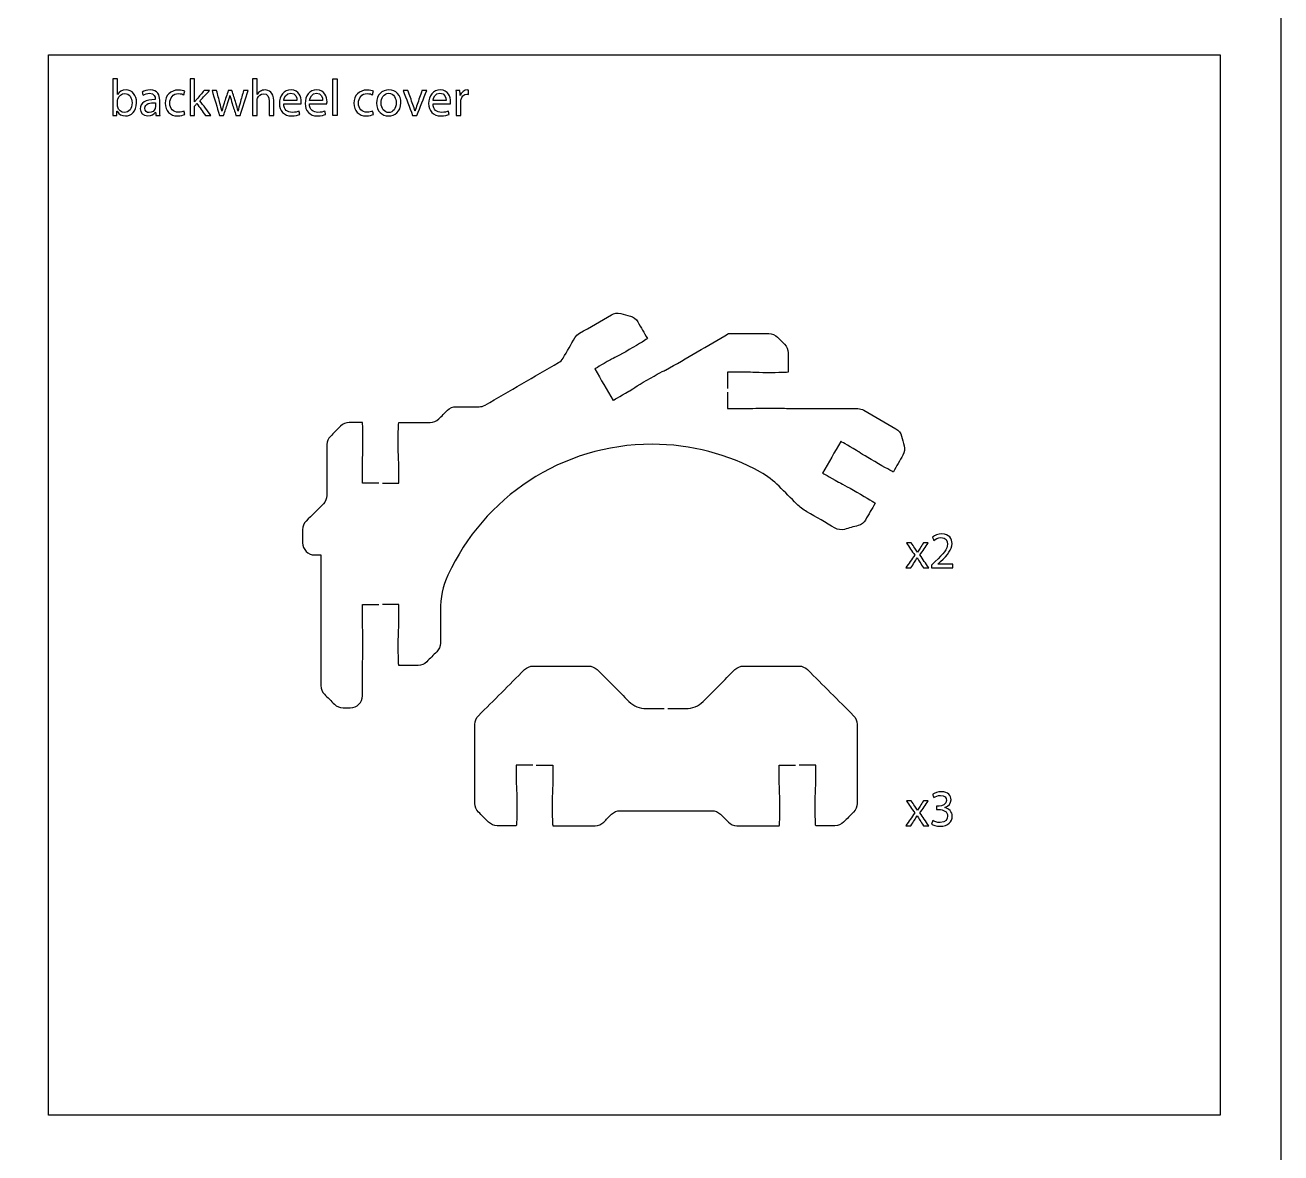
# Model space of a CAD drawing. Extents: x 0 to 375, y 150 to 450.
# Drawn here: x 266.6 to 370, y 245.5 to 338.4 of the extents above; entities that cross this region are included whole.
import ezdxf

# ---------------------------------------------------------------- set-up
doc = ezdxf.new("R2010")
doc.units = 0
doc.header["$MEASUREMENT"] = 0
doc.layers.add('DEFAULT', color=18, linetype='CONTINUOUS')

msp = doc.modelspace()

# ---------------------------------------------------------------- linework, layer by layer
at = {"layer": 'DEFAULT', "color": 116}
for points in [[(370, 150), (0, 150), (0, 450), (370, 450)], [(365, 248.59), (268.49, 248.59), (268.49, 335.92), (365, 335.92)]]:
    msp.add_lwpolyline(points, close=True, dxfattribs=at)
at = {"layer": 'DEFAULT', "color": 18}
msp.add_lwpolyline([(291.9, 333.93), (292.27, 333.93), (292.27, 330.92), (291.9, 330.92)], close=True, dxfattribs=at)
for points, knots in [([(273.78, 330.92), (273.79, 331.06), (273.8, 331.27), (273.8, 331.45), (273.8, 332.28), (273.8, 333.1), (273.8, 333.93), (273.92, 333.93), (274.05, 333.93), (274.17, 333.93), (274.17, 333.5), (274.17, 333.07), (274.18, 332.64), (274.31, 332.87), (274.55, 333.02), (274.88, 333.02), (275.38, 333.02), (275.74, 332.59), (275.74, 331.97), (275.74, 331.24), (275.28, 330.88), (274.82, 330.88), (274.53, 330.88), (274.29, 330.99), (274.14, 331.26), (274.13, 331.26), (274.13, 331.26), (274.12, 331.26), (274.12, 331.15), (274.11, 331.04), (274.11, 330.92), (274, 330.92), (273.89, 330.92), (273.78, 330.92)], [0.912, 0.912, 0.912, 0.912, 1.912, 1.912, 1.912, 8.929, 8.929, 8.929, 9.972, 9.972, 9.972, 13.643, 13.643, 13.643, 14.643, 14.643, 14.643, 15.643, 15.643, 15.643, 16.643, 16.643, 16.643, 17.643, 17.643, 17.643, 17.679, 17.679, 17.679, 18.640199, 18.640199, 18.640199, 19.552199, 19.552199, 19.552199, 19.552199]), ([(280.52, 332.03), (280.57, 332.1), (280.65, 332.19), (280.71, 332.26), (280.91, 332.5), (281.11, 332.74), (281.31, 332.97), (281.46, 332.97), (281.61, 332.97), (281.76, 332.97), (281.49, 332.69), (281.23, 332.41), (280.96, 332.13), (281.26, 331.73), (281.56, 331.33), (281.87, 330.92), (281.71, 330.92), (281.56, 330.92), (281.41, 330.92), (281.18, 331.25), (280.94, 331.58), (280.71, 331.91), (280.64, 331.83), (280.58, 331.76), (280.52, 331.69), (280.52, 331.44), (280.52, 331.18), (280.52, 330.92), (280.39, 330.92), (280.27, 330.92), (280.15, 330.92), (280.15, 331.92), (280.15, 332.93), (280.15, 333.93), (280.27, 333.93), (280.39, 333.93), (280.52, 333.93), (280.52, 333.3), (280.52, 332.66), (280.52, 332.03)], [5.373, 5.373, 5.373, 5.373, 6.373664, 6.373664, 6.373664, 9.004521, 9.004521, 9.004521, 10.276366, 10.276366, 10.276366, 13.554029, 13.554029, 13.554029, 17.82427, 17.82427, 17.82427, 19.108123, 19.108123, 19.108123, 22.539264, 22.539264, 22.539264, 23.347017, 23.347017, 23.347017, 25.531468, 25.531468, 25.531468, 26.575161, 26.575161, 26.575161, 35.096819, 35.096819, 35.096819, 36.140512, 36.140512, 36.140512, 41.517083, 41.517083, 41.517083, 41.517083]), ([(285.3, 333.93), (285.43, 333.93), (285.55, 333.93), (285.68, 333.93), (285.68, 333.5), (285.68, 333.08), (285.68, 332.65), (285.74, 332.76), (285.84, 332.85), (285.95, 332.91), (286.06, 332.98), (286.19, 333.02), (286.33, 333.02), (286.61, 333.02), (287.05, 332.85), (287.05, 332.14), (287.05, 331.74), (287.05, 331.33), (287.05, 330.92), (286.92, 330.92), (286.8, 330.92), (286.67, 330.92), (286.67, 331.32), (286.67, 331.71), (286.67, 332.1), (286.67, 332.43), (286.55, 332.71), (286.2, 332.71), (285.96, 332.71), (285.77, 332.54), (285.7, 332.34), (285.68, 332.29), (285.68, 332.23), (285.68, 332.16), (285.68, 331.75), (285.68, 331.34), (285.68, 330.92), (285.55, 330.92), (285.43, 330.92), (285.3, 330.92), (285.3, 331.92), (285.3, 332.93), (285.3, 333.93)], [8.516, 8.516, 8.516, 8.516, 9.571, 9.571, 9.571, 13.217, 13.217, 13.217, 14.217, 14.217, 14.217, 15.217, 15.217, 15.217, 16.217, 16.217, 16.217, 19.671, 19.671, 19.671, 20.725, 20.725, 20.725, 24.059, 24.059, 24.059, 25.059, 25.059, 25.059, 26.059, 26.059, 26.059, 27.059, 27.059, 27.059, 30.561, 30.561, 30.561, 31.616, 31.616, 31.616, 40.132, 40.132, 40.132, 40.132]), ([(274.17, 331.74), (274.17, 331.7), (274.18, 331.65), (274.19, 331.61), (274.26, 331.35), (274.47, 331.17), (274.75, 331.17), (275.13, 331.17), (275.37, 331.49), (275.37, 331.96), (275.37, 332.37), (275.16, 332.72), (274.76, 332.72), (274.5, 332.72), (274.27, 332.55), (274.19, 332.26), (274.18, 332.22), (274.17, 332.17), (274.17, 332.11), (274.17, 331.99), (274.17, 331.87), (274.17, 331.74)], [1.043, 1.043, 1.043, 1.043, 2.043, 2.043, 2.043, 3.043, 3.043, 3.043, 4.043, 4.043, 4.043, 5.043, 5.043, 5.043, 6.043, 6.043, 6.043, 7.043, 7.043, 7.043, 8.086, 8.086, 8.086, 8.086]), ([(277.34, 330.92), (277.33, 331.01), (277.32, 331.1), (277.31, 331.18), (277.31, 331.18), (277.31, 331.18), (277.3, 331.18), (277.19, 331.02), (276.97, 330.88), (276.68, 330.88), (276.26, 330.88), (276.05, 331.17), (276.05, 331.46), (276.05, 331.96), (276.49, 332.23), (277.28, 332.23), (277.28, 332.24), (277.28, 332.25), (277.28, 332.27), (277.28, 332.44), (277.23, 332.74), (276.82, 332.74), (276.63, 332.74), (276.43, 332.68), (276.28, 332.59), (276.25, 332.67), (276.23, 332.75), (276.2, 332.84), (276.37, 332.95), (276.61, 333.02), (276.87, 333.02), (277.5, 333.02), (277.65, 332.59), (277.65, 332.18), (277.65, 331.93), (277.65, 331.67), (277.65, 331.41), (277.65, 331.24), (277.66, 331.06), (277.68, 330.92), (277.57, 330.92), (277.46, 330.92), (277.34, 330.92)], [0, 0, 0, 0, 0.73581, 0.73581, 0.73581, 0.77181, 0.77181, 0.77181, 1.77181, 1.77181, 1.77181, 2.77181, 2.77181, 2.77181, 3.77181, 3.77181, 3.77181, 3.89181, 3.89181, 3.89181, 4.89181, 4.89181, 4.89181, 5.89181, 5.89181, 5.89181, 6.627082, 6.627082, 6.627082, 7.627082, 7.627082, 7.627082, 8.627082, 8.627082, 8.627082, 10.798082, 10.798082, 10.798082, 11.798082, 11.798082, 11.798082, 12.757082, 12.757082, 12.757082, 12.757082]), ([(279.71, 331), (279.61, 330.95), (279.4, 330.88), (279.12, 330.88), (278.5, 330.88), (278.1, 331.3), (278.1, 331.93), (278.1, 332.56), (278.53, 333.01), (279.2, 333.01), (279.42, 333.01), (279.62, 332.96), (279.72, 332.91), (279.69, 332.81), (279.66, 332.72), (279.63, 332.62), (279.55, 332.67), (279.41, 332.72), (279.2, 332.72), (278.73, 332.72), (278.48, 332.37), (278.48, 331.94), (278.48, 331.47), (278.78, 331.18), (279.19, 331.18), (279.4, 331.18), (279.54, 331.23), (279.65, 331.28), (279.67, 331.19), (279.69, 331.09), (279.71, 331)], [0.812419, 0.812419, 0.812419, 0.812419, 1.812419, 1.812419, 1.812419, 2.812419, 2.812419, 2.812419, 3.812419, 3.812419, 3.812419, 4.812419, 4.812419, 4.812419, 5.662022, 5.662022, 5.662022, 6.662022, 6.662022, 6.662022, 7.662022, 7.662022, 7.662022, 8.662022, 8.662022, 8.662022, 9.662022, 9.662022, 9.662022, 10.474441, 10.474441, 10.474441, 10.474441]), ([(282.34, 332.97), (282.43, 332.62), (282.52, 332.28), (282.61, 331.93), (282.67, 331.7), (282.72, 331.49), (282.76, 331.28), (282.76, 331.28), (282.77, 331.28), (282.77, 331.28), (282.82, 331.49), (282.89, 331.71), (282.95, 331.93), (283.07, 332.27), (283.18, 332.62), (283.29, 332.97), (283.39, 332.97), (283.5, 332.97), (283.6, 332.97), (283.71, 332.63), (283.81, 332.29), (283.92, 331.95), (283.99, 331.7), (284.05, 331.49), (284.1, 331.28), (284.1, 331.28), (284.11, 331.28), (284.11, 331.28), (284.15, 331.49), (284.2, 331.7), (284.27, 331.94), (284.37, 332.29), (284.46, 332.63), (284.56, 332.97), (284.68, 332.97), (284.81, 332.97), (284.93, 332.97), (284.71, 332.29), (284.49, 331.61), (284.27, 330.92), (284.16, 330.92), (284.04, 330.92), (283.93, 330.92), (283.83, 331.25), (283.72, 331.57), (283.62, 331.9), (283.55, 332.13), (283.49, 332.33), (283.43, 332.57), (283.38, 332.33), (283.31, 332.12), (283.24, 331.9), (283.13, 331.57), (283.02, 331.25), (282.91, 330.92), (282.8, 330.92), (282.69, 330.92), (282.57, 330.92), (282.37, 331.61), (282.16, 332.29), (281.96, 332.97), (282.08, 332.97), (282.21, 332.97), (282.34, 332.97)], [0, 0, 0, 0, 3.048331, 3.048331, 3.048331, 4.048331, 4.048331, 4.048331, 4.084331, 4.084331, 4.084331, 5.084331, 5.084331, 5.084331, 8.194339, 8.194339, 8.194339, 9.081339, 9.081339, 9.081339, 12.119695, 12.119695, 12.119695, 13.119695, 13.119695, 13.119695, 13.154695, 13.154695, 13.154695, 14.154695, 14.154695, 14.154695, 17.184048, 17.184048, 17.184048, 18.228048, 18.228048, 18.228048, 24.327425, 24.327425, 24.327425, 25.287425, 25.287425, 25.287425, 28.196624, 28.196624, 28.196624, 29.220624, 29.220624, 29.220624, 30.220624, 30.220624, 30.220624, 33.133751, 33.133751, 33.133751, 34.093751, 34.093751, 34.093751, 40.157085, 40.157085, 40.157085, 41.236085, 41.236085, 41.236085, 41.236085]), ([(287.86, 331.88), (287.87, 331.38), (288.19, 331.17), (288.56, 331.17), (288.83, 331.17), (288.99, 331.22), (289.13, 331.27), (289.15, 331.19), (289.17, 331.1), (289.19, 331.01), (289.06, 330.95), (288.84, 330.88), (288.51, 330.88), (287.88, 330.88), (287.51, 331.3), (287.51, 331.91), (287.51, 332.53), (287.87, 333.02), (288.47, 333.02), (289.13, 333.02), (289.31, 332.43), (289.31, 332.05), (289.31, 331.98), (289.3, 331.92), (289.3, 331.88), (288.82, 331.88), (288.34, 331.88), (287.86, 331.88)], [4.078, 4.078, 4.078, 4.078, 5.078, 5.078, 5.078, 6.078, 6.078, 6.078, 6.85416, 6.85416, 6.85416, 7.85416, 7.85416, 7.85416, 8.85416, 8.85416, 8.85416, 9.85416, 9.85416, 9.85416, 10.85416, 10.85416, 10.85416, 11.85416, 11.85416, 11.85416, 15.93216, 15.93216, 15.93216, 15.93216]), ([(288.95, 332.15), (288.96, 332.38), (288.85, 332.75), (288.44, 332.75), (288.06, 332.75), (287.89, 332.4), (287.86, 332.15), (288.23, 332.15), (288.59, 332.15), (288.95, 332.15)], [3.082, 3.082, 3.082, 3.082, 4.082, 4.082, 4.082, 5.082, 5.082, 5.082, 8.164, 8.164, 8.164, 8.164]), ([(289.98, 331.88), (289.99, 331.38), (290.31, 331.17), (290.68, 331.17), (290.95, 331.17), (291.11, 331.22), (291.25, 331.27), (291.27, 331.19), (291.29, 331.1), (291.31, 331.01), (291.18, 330.95), (290.96, 330.88), (290.63, 330.88), (290, 330.88), (289.63, 331.3), (289.63, 331.91), (289.63, 332.53), (289.99, 333.02), (290.59, 333.02), (291.26, 333.02), (291.43, 332.43), (291.43, 332.05), (291.43, 331.98), (291.42, 331.92), (291.42, 331.88), (290.94, 331.88), (290.46, 331.88), (289.98, 331.88)], [4.078, 4.078, 4.078, 4.078, 5.078, 5.078, 5.078, 6.078, 6.078, 6.078, 6.85416, 6.85416, 6.85416, 7.85416, 7.85416, 7.85416, 8.85416, 8.85416, 8.85416, 9.85416, 9.85416, 9.85416, 10.85416, 10.85416, 10.85416, 11.85416, 11.85416, 11.85416, 15.93216, 15.93216, 15.93216, 15.93216]), ([(291.07, 332.15), (291.08, 332.38), (290.98, 332.75), (290.56, 332.75), (290.18, 332.75), (290.02, 332.4), (289.99, 332.15), (290.35, 332.15), (290.71, 332.15), (291.07, 332.15)], [3.082, 3.082, 3.082, 3.082, 4.082, 4.082, 4.082, 5.082, 5.082, 5.082, 8.164, 8.164, 8.164, 8.164]), ([(295.25, 331), (295.15, 330.95), (294.94, 330.88), (294.66, 330.88), (294.05, 330.88), (293.64, 331.3), (293.64, 331.93), (293.64, 332.56), (294.07, 333.01), (294.74, 333.01), (294.96, 333.01), (295.16, 332.96), (295.26, 332.91), (295.23, 332.81), (295.2, 332.72), (295.18, 332.62), (295.09, 332.67), (294.95, 332.72), (294.74, 332.72), (294.27, 332.72), (294.02, 332.37), (294.02, 331.94), (294.02, 331.47), (294.32, 331.18), (294.73, 331.18), (294.94, 331.18), (295.08, 331.23), (295.19, 331.28), (295.21, 331.19), (295.23, 331.09), (295.25, 331)], [0.812419, 0.812419, 0.812419, 0.812419, 1.812419, 1.812419, 1.812419, 2.812419, 2.812419, 2.812419, 3.812419, 3.812419, 3.812419, 4.812419, 4.812419, 4.812419, 5.66174, 5.66174, 5.66174, 6.66174, 6.66174, 6.66174, 7.66174, 7.66174, 7.66174, 8.66174, 8.66174, 8.66174, 9.66174, 9.66174, 9.66174, 10.474159, 10.474159, 10.474159, 10.474159]), ([(297.52, 331.96), (297.52, 331.21), (296.99, 330.88), (296.5, 330.88), (295.94, 330.88), (295.51, 331.28), (295.51, 331.93), (295.51, 332.62), (295.96, 333.02), (296.53, 333.02), (297.12, 333.02), (297.52, 332.59), (297.52, 331.96)], [1, 1, 1, 1, 2, 2, 2, 3, 3, 3, 4, 4, 4, 5, 5, 5, 5]), ([(295.89, 331.94), (295.89, 331.49), (296.15, 331.16), (296.51, 331.16), (296.87, 331.16), (297.13, 331.49), (297.13, 331.95), (297.13, 332.3), (296.96, 332.74), (296.52, 332.74), (296.08, 332.74), (295.89, 332.33), (295.89, 331.94)], [0, 0, 0, 0, 1, 1, 1, 2, 2, 2, 3, 3, 3, 4, 4, 4, 4]), ([(298.1, 332.97), (298.23, 332.59), (298.37, 332.2), (298.5, 331.82), (298.57, 331.63), (298.63, 331.46), (298.67, 331.3), (298.67, 331.3), (298.68, 331.3), (298.68, 331.3), (298.73, 331.46), (298.79, 331.63), (298.85, 331.82), (298.99, 332.2), (299.12, 332.59), (299.25, 332.97), (299.38, 332.97), (299.51, 332.97), (299.64, 332.97), (299.37, 332.29), (299.1, 331.61), (298.84, 330.92), (298.72, 330.92), (298.6, 330.92), (298.48, 330.92), (298.22, 331.61), (297.96, 332.29), (297.7, 332.97), (297.84, 332.97), (297.97, 332.97), (298.1, 332.97)], [0, 0, 0, 0, 3.455466, 3.455466, 3.455466, 4.455466, 4.455466, 4.455466, 4.491466, 4.491466, 4.491466, 5.491466, 5.491466, 5.491466, 8.942991, 8.942991, 8.942991, 10.044991, 10.044991, 10.044991, 16.28096, 16.28096, 16.28096, 17.28896, 17.28896, 17.28896, 23.498989, 23.498989, 23.498989, 24.625989, 24.625989, 24.625989, 24.625989]), ([(300.16, 331.88), (300.17, 331.38), (300.49, 331.17), (300.86, 331.17), (301.13, 331.17), (301.29, 331.22), (301.43, 331.27), (301.45, 331.19), (301.47, 331.1), (301.49, 331.01), (301.36, 330.95), (301.14, 330.88), (300.81, 330.88), (300.18, 330.88), (299.8, 331.3), (299.8, 331.91), (299.8, 332.53), (300.17, 333.02), (300.76, 333.02), (301.43, 333.02), (301.61, 332.43), (301.61, 332.05), (301.61, 331.98), (301.6, 331.92), (301.6, 331.88), (301.12, 331.88), (300.64, 331.88), (300.16, 331.88)], [4.078, 4.078, 4.078, 4.078, 5.078, 5.078, 5.078, 6.078, 6.078, 6.078, 6.85416, 6.85416, 6.85416, 7.85416, 7.85416, 7.85416, 8.85416, 8.85416, 8.85416, 9.85416, 9.85416, 9.85416, 10.85416, 10.85416, 10.85416, 11.85416, 11.85416, 11.85416, 15.93216, 15.93216, 15.93216, 15.93216]), ([(301.25, 332.15), (301.25, 332.38), (301.15, 332.75), (300.73, 332.75), (300.36, 332.75), (300.19, 332.4), (300.16, 332.15), (300.52, 332.15), (300.89, 332.15), (301.25, 332.15)], [3.082, 3.082, 3.082, 3.082, 4.082, 4.082, 4.082, 5.082, 5.082, 5.082, 8.164, 8.164, 8.164, 8.164]), ([(302.07, 332.33), (302.07, 332.57), (302.07, 332.78), (302.05, 332.97), (302.16, 332.97), (302.27, 332.97), (302.38, 332.97), (302.38, 332.84), (302.39, 332.7), (302.39, 332.57), (302.4, 332.57), (302.4, 332.57), (302.41, 332.57), (302.5, 332.84), (302.73, 333.02), (302.98, 333.02), (303.02, 333.02), (303.05, 333.01), (303.08, 333), (303.08, 332.89), (303.08, 332.77), (303.08, 332.65), (303.04, 332.66), (303.01, 332.67), (302.96, 332.67), (302.69, 332.67), (302.51, 332.47), (302.46, 332.19), (302.45, 332.14), (302.44, 332.08), (302.44, 332.02), (302.44, 331.65), (302.44, 331.29), (302.44, 330.92), (302.32, 330.92), (302.19, 330.92), (302.07, 330.92), (302.07, 331.39), (302.07, 331.86), (302.07, 332.33)], [3.994, 3.994, 3.994, 3.994, 4.994, 4.994, 4.994, 5.918, 5.918, 5.918, 7.058568, 7.058568, 7.058568, 7.106568, 7.106568, 7.106568, 8.106568, 8.106568, 8.106568, 9.106568, 9.106568, 9.106568, 10.101568, 10.101568, 10.101568, 11.101568, 11.101568, 11.101568, 12.101568, 12.101568, 12.101568, 13.101568, 13.101568, 13.101568, 16.196568, 16.196568, 16.196568, 17.239568, 17.239568, 17.239568, 21.233568, 21.233568, 21.233568, 21.233568]), ([(277.29, 331.97), (276.88, 331.98), (276.42, 331.9), (276.42, 331.51), (276.42, 331.27), (276.58, 331.15), (276.77, 331.15), (277.04, 331.15), (277.21, 331.32), (277.27, 331.49), (277.28, 331.53), (277.29, 331.57), (277.29, 331.61), (277.29, 331.73), (277.29, 331.85), (277.29, 331.97)], [1.007, 1.007, 1.007, 1.007, 2.007, 2.007, 2.007, 3.007, 3.007, 3.007, 4.007, 4.007, 4.007, 5.007, 5.007, 5.007, 6.014, 6.014, 6.014, 6.014]), ([(341.23, 293.66), (341.23, 293.74), (341.23, 293.82), (341.23, 293.89), (341.33, 293.99), (341.42, 294.08), (341.52, 294.18), (342.22, 294.84), (342.54, 295.2), (342.54, 295.61), (342.54, 295.89), (342.41, 296.15), (342, 296.15), (341.75, 296.15), (341.54, 296.02), (341.41, 295.92), (341.37, 296.01), (341.34, 296.09), (341.3, 296.18), (341.49, 296.34), (341.76, 296.46), (342.07, 296.46), (342.67, 296.46), (342.92, 296.05), (342.92, 295.66), (342.92, 295.15), (342.55, 294.74), (341.97, 294.18), (341.9, 294.12), (341.82, 294.05), (341.75, 293.97), (342.16, 293.97), (342.57, 293.97), (342.98, 293.97), (342.98, 293.87), (342.98, 293.77), (342.98, 293.66), (342.4, 293.66), (341.81, 293.66), (341.23, 293.66)], [4.977, 4.977, 4.977, 4.977, 5.624, 5.624, 5.624, 6.777406, 6.777406, 6.777406, 7.777406, 7.777406, 7.777406, 8.777406, 8.777406, 8.777406, 9.777406, 9.777406, 9.777406, 10.592847, 10.592847, 10.592847, 11.592847, 11.592847, 11.592847, 12.592847, 12.592847, 12.592847, 13.592847, 13.592847, 13.592847, 14.466054, 14.466054, 14.466054, 17.968054, 17.968054, 17.968054, 18.843054, 18.843054, 18.843054, 23.820054, 23.820054, 23.820054, 23.820054]), ([(339.56, 295.71), (339.66, 295.56), (339.75, 295.42), (339.85, 295.27), (339.93, 295.16), (339.99, 295.05), (340.06, 294.94), (340.06, 294.94), (340.07, 294.94), (340.07, 294.94), (340.14, 295.06), (340.21, 295.17), (340.28, 295.28), (340.37, 295.42), (340.47, 295.57), (340.56, 295.71), (340.7, 295.71), (340.83, 295.71), (340.96, 295.71), (340.73, 295.38), (340.5, 295.05), (340.27, 294.72), (340.51, 294.37), (340.75, 294.02), (340.99, 293.66), (340.85, 293.66), (340.7, 293.66), (340.56, 293.66), (340.46, 293.82), (340.36, 293.97), (340.26, 294.12), (340.18, 294.24), (340.11, 294.36), (340.03, 294.48), (339.97, 294.36), (339.89, 294.25), (339.82, 294.12), (339.72, 293.97), (339.62, 293.82), (339.52, 293.66), (339.39, 293.66), (339.25, 293.66), (339.11, 293.66), (339.35, 294.01), (339.6, 294.36), (339.84, 294.71), (339.61, 295.04), (339.38, 295.38), (339.15, 295.71), (339.28, 295.71), (339.42, 295.71), (339.56, 295.71)], [1.175, 1.175, 1.175, 1.175, 2.671308, 2.671308, 2.671308, 3.671308, 3.671308, 3.671308, 3.707308, 3.707308, 3.707308, 4.707308, 4.707308, 4.707308, 6.187538, 6.187538, 6.187538, 7.325538, 7.325538, 7.325538, 10.75863, 10.75863, 10.75863, 14.385133, 14.385133, 14.385133, 15.584133, 15.584133, 15.584133, 17.14431, 17.14431, 17.14431, 18.16731, 18.16731, 18.16731, 19.16731, 19.16731, 19.16731, 20.719886, 20.719886, 20.719886, 21.884886, 21.884886, 21.884886, 25.495906, 25.495906, 25.495906, 28.952212, 28.952212, 28.952212, 30.127212, 30.127212, 30.127212, 30.127212]), ([(341.32, 272.85), (341.42, 272.78), (341.67, 272.68), (341.93, 272.68), (342.4, 272.68), (342.55, 272.98), (342.55, 273.21), (342.54, 273.6), (342.2, 273.76), (341.84, 273.76), (341.77, 273.76), (341.7, 273.76), (341.63, 273.76), (341.63, 273.85), (341.63, 273.95), (341.63, 274.04), (341.7, 274.04), (341.77, 274.04), (341.84, 274.04), (342.11, 274.04), (342.45, 274.18), (342.45, 274.5), (342.45, 274.72), (342.31, 274.92), (341.97, 274.92), (341.75, 274.92), (341.54, 274.82), (341.42, 274.74), (341.39, 274.83), (341.35, 274.92), (341.32, 275.01), (341.47, 275.11), (341.74, 275.22), (342.04, 275.22), (342.58, 275.22), (342.83, 274.9), (342.83, 274.56), (342.83, 274.28), (342.66, 274.04), (342.32, 273.91), (342.66, 273.84), (342.93, 273.59), (342.93, 273.2), (342.93, 272.76), (342.59, 272.38), (341.93, 272.38), (341.62, 272.38), (341.35, 272.47), (341.22, 272.56), (341.25, 272.66), (341.28, 272.75), (341.32, 272.85)], [0.864389, 0.864389, 0.864389, 0.864389, 1.864389, 1.864389, 1.864389, 2.864389, 2.864389, 2.864389, 3.864389, 3.864389, 3.864389, 4.452389, 4.452389, 4.452389, 5.243389, 5.243389, 5.243389, 5.831389, 5.831389, 5.831389, 6.831389, 6.831389, 6.831389, 7.831389, 7.831389, 7.831389, 8.831389, 8.831389, 8.831389, 9.64714, 9.64714, 9.64714, 10.64714, 10.64714, 10.64714, 11.64714, 11.64714, 11.64714, 12.67114, 12.67114, 12.67114, 13.67114, 13.67114, 13.67114, 14.67114, 14.67114, 14.67114, 15.67114, 15.67114, 15.67114, 16.535529, 16.535529, 16.535529, 16.535529]), ([(339.56, 274.47), (339.66, 274.32), (339.75, 274.18), (339.85, 274.03), (339.93, 273.92), (339.99, 273.81), (340.06, 273.7), (340.06, 273.7), (340.07, 273.7), (340.07, 273.7), (340.14, 273.82), (340.21, 273.93), (340.28, 274.04), (340.37, 274.18), (340.47, 274.33), (340.56, 274.47), (340.7, 274.47), (340.83, 274.47), (340.96, 274.47), (340.73, 274.14), (340.5, 273.81), (340.27, 273.48), (340.51, 273.13), (340.75, 272.78), (340.99, 272.42), (340.85, 272.42), (340.7, 272.42), (340.56, 272.42), (340.46, 272.58), (340.36, 272.73), (340.26, 272.88), (340.18, 273), (340.11, 273.12), (340.03, 273.24), (339.97, 273.12), (339.89, 273.01), (339.82, 272.88), (339.72, 272.73), (339.62, 272.58), (339.52, 272.42), (339.39, 272.42), (339.25, 272.42), (339.11, 272.42), (339.35, 272.77), (339.6, 273.12), (339.84, 273.47), (339.61, 273.8), (339.38, 274.14), (339.15, 274.47), (339.28, 274.47), (339.42, 274.47), (339.56, 274.47)], [1.175, 1.175, 1.175, 1.175, 2.671308, 2.671308, 2.671308, 3.671308, 3.671308, 3.671308, 3.707308, 3.707308, 3.707308, 4.707308, 4.707308, 4.707308, 6.187538, 6.187538, 6.187538, 7.325538, 7.325538, 7.325538, 10.75863, 10.75863, 10.75863, 14.385133, 14.385133, 14.385133, 15.584133, 15.584133, 15.584133, 17.145148, 17.145148, 17.145148, 18.168148, 18.168148, 18.168148, 19.168148, 19.168148, 19.168148, 20.721566, 20.721566, 20.721566, 21.886566, 21.886566, 21.886566, 25.497586, 25.497586, 25.497586, 28.953892, 28.953892, 28.953892, 30.128892, 30.128892, 30.128892, 30.128892])]:
    msp.add_open_spline(points, degree=3, knots=knots, dxfattribs=at)
at = {"layer": 'DEFAULT', "color": 1}
for points, knots in [([(295.99, 300.63), (296.44, 300.63), (296.89, 300.63), (297.34, 300.63), (297.34, 301.13), (297.34, 301.63), (297.34, 302.13), (297.34, 302.34), (297.29, 302.91), (297.29, 303.88), (297.29, 304.84), (297.32, 305.63), (297.34, 305.63), (298.21, 305.63), (299.07, 305.63), (299.93, 305.63), (300.2, 305.63), (300.45, 305.74), (300.64, 305.92), (300.88, 306.16), (301.11, 306.4), (301.35, 306.64), (301.54, 306.82), (301.8, 306.93), (302.06, 306.93), (302.69, 306.93), (303.32, 306.93), (303.95, 306.93), (304.12, 306.93), (304.3, 306.97), (304.45, 307.06), (306.47, 308.23), (308.49, 309.4), (310.51, 310.56), (310.66, 310.65), (310.79, 310.78), (310.88, 310.93), (311.2, 311.49), (311.53, 312.05), (311.85, 312.61), (311.94, 312.76), (312.07, 312.89), (312.22, 312.98), (313.1, 313.48), (313.98, 313.99), (314.86, 314.5), (315.09, 314.63), (315.36, 314.67), (315.62, 314.6), (315.88, 314.53), (316.15, 314.46), (316.42, 314.39), (316.68, 314.32), (316.89, 314.15), (317.03, 313.92), (317.29, 313.46), (317.55, 313.01), (317.82, 312.55), (317.82, 312.52), (317.16, 312.11), (316.33, 311.63), (315.49, 311.15), (314.97, 310.9), (314.79, 310.8), (314.03, 310.36), (313.49, 310.05), (313.49, 310.05), (313.99, 309.18), (314.49, 308.31), (314.99, 307.45), (314.99, 307.45), (315.53, 307.76), (316.29, 308.2), (316.47, 308.3), (316.94, 308.63), (317.78, 309.12), (318.61, 309.6), (319.3, 309.97), (319.32, 309.94), (321.05, 310.94), (322.78, 311.94), (324.51, 312.95), (325.62, 312.95), (326.73, 312.95), (327.83, 312.95), (328.1, 312.95), (328.35, 312.84), (328.54, 312.66), (328.73, 312.46), (328.93, 312.27), (329.12, 312.07), (329.31, 311.88), (329.41, 311.63), (329.41, 311.36), (329.41, 310.83), (329.41, 310.3), (329.41, 309.78), (329.41, 309.75), (328.64, 309.73), (327.66, 309.73), (326.7, 309.73), (326.13, 309.78), (325.92, 309.78), (325.42, 309.78), (324.92, 309.78), (324.42, 309.78), (324.42, 309.33), (324.42, 308.87), (324.42, 308.42)], [0, 0, 0, 0, 3.83, 3.83, 3.83, 8.08, 8.08, 8.08, 9.08, 9.08, 9.08, 10.08, 10.08, 10.08, 17.42, 17.42, 17.42, 18.42, 18.42, 18.42, 21.269649, 21.269649, 21.269649, 22.269649, 22.269649, 22.269649, 27.629649, 27.629649, 27.629649, 28.629649, 28.629649, 28.629649, 48.476626, 48.476626, 48.476626, 49.476626, 49.476626, 49.476626, 54.992585, 54.992585, 54.992585, 55.992585, 55.992585, 55.992585, 64.644117, 64.644117, 64.644117, 65.644117, 65.644117, 65.644117, 67.994648, 67.994648, 67.994648, 68.994648, 68.994648, 68.994648, 73.48349, 73.48349, 73.48349, 74.48349, 74.48349, 74.48349, 75.48349, 75.48349, 75.48349, 76.48349, 76.48349, 76.48349, 84.991098, 84.991098, 84.991098, 85.991098, 85.991098, 85.991098, 86.991098, 86.991098, 86.991098, 87.991098, 87.991098, 87.991098, 105.017653, 105.017653, 105.017653, 114.417653, 114.417653, 114.417653, 115.417653, 115.417653, 115.417653, 117.758187, 117.758187, 117.758187, 118.758187, 118.758187, 118.758187, 123.258187, 123.258187, 123.258187, 124.258187, 124.258187, 124.258187, 125.258187, 125.258187, 125.258187, 129.508187, 129.508187, 129.508187, 133.338187, 133.338187, 133.338187, 133.338187]), ([(324.42, 308.12), (324.42, 307.67), (324.42, 307.22), (324.42, 306.77), (324.92, 306.77), (325.42, 306.77), (325.92, 306.77), (326.13, 306.77), (326.7, 306.82), (327.66, 306.82), (328.64, 306.82), (329.41, 306.8), (329.41, 306.77), (331.33, 306.77), (333.24, 306.77), (335.15, 306.77), (335.32, 306.77), (335.5, 306.72), (335.65, 306.64), (336.53, 306.13), (337.41, 305.62), (338.29, 305.12), (338.52, 304.98), (338.69, 304.77), (338.76, 304.51), (338.83, 304.25), (338.9, 303.98), (338.97, 303.71), (339.04, 303.45), (339, 303.18), (338.87, 302.95), (338.61, 302.49), (338.34, 302.03), (338.08, 301.57), (338.06, 301.55), (337.37, 301.93), (336.54, 302.41), (335.7, 302.89), (335.23, 303.22), (335.04, 303.32), (334.29, 303.76), (333.75, 304.07), (333.75, 304.07), (333.25, 303.2), (332.75, 302.34), (332.25, 301.47), (332.25, 301.47), (332.79, 301.16), (333.55, 300.73), (333.73, 300.62), (334.25, 300.38), (335.08, 299.89), (335.92, 299.41), (336.58, 299.01), (336.58, 298.98), (336.31, 298.52), (336.05, 298.06), (335.78, 297.6), (335.65, 297.38), (335.43, 297.21), (335.18, 297.14), (334.8, 297.04), (334.42, 296.93), (334.05, 296.83), (333.79, 296.76), (333.51, 296.8), (333.28, 296.93), (332.51, 297.38), (331.73, 297.83), (330.96, 298.28), (330.65, 298.45), (330.37, 298.67), (330.13, 298.91), (329.64, 299.4), (329.15, 299.89), (328.66, 300.38), (328.21, 300.83), (327.7, 301.23), (327.13, 301.54), (324.48, 303.01), (321.43, 303.84), (318.2, 303.84), (310.74, 303.84), (304.31, 299.43), (301.39, 293.06), (300.97, 292.16), (300.77, 291.17), (300.77, 290.17), (300.77, 289.27), (300.77, 288.36), (300.77, 287.46), (300.77, 287.19), (300.66, 286.94), (300.47, 286.75), (300.19, 286.47), (299.91, 286.2), (299.64, 285.92), (299.45, 285.73), (299.2, 285.63), (298.93, 285.63), (298.41, 285.63), (297.88, 285.63), (297.35, 285.63), (297.32, 285.63), (297.3, 286.41), (297.3, 287.38), (297.3, 288.34), (297.35, 288.92), (297.35, 289.13), (297.35, 289.63), (297.35, 290.13), (297.35, 290.63), (296.9, 290.63), (296.45, 290.63), (296, 290.63)], [0, 0, 0, 0, 3.84, 3.84, 3.84, 8.09, 8.09, 8.09, 9.09, 9.09, 9.09, 10.09, 10.09, 10.09, 26.35, 26.35, 26.35, 27.35, 27.35, 27.35, 35.986556, 35.986556, 35.986556, 36.986556, 36.986556, 36.986556, 39.337088, 39.337088, 39.337088, 40.337088, 40.337088, 40.337088, 44.844593, 44.844593, 44.844593, 45.844593, 45.844593, 45.844593, 46.844593, 46.844593, 46.844593, 47.844593, 47.844593, 47.844593, 56.352201, 56.352201, 56.352201, 57.352201, 57.352201, 57.352201, 58.352201, 58.352201, 58.352201, 59.352201, 59.352201, 59.352201, 63.8547, 63.8547, 63.8547, 64.8547, 64.8547, 64.8547, 68.180509, 68.180509, 68.180509, 69.180509, 69.180509, 69.180509, 76.801276, 76.801276, 76.801276, 77.801276, 77.801276, 77.801276, 83.670263, 83.670263, 83.670263, 84.670263, 84.670263, 84.670263, 85.670263, 85.670263, 85.670263, 86.670263, 86.670263, 86.670263, 87.670263, 87.670263, 87.670263, 95.350263, 95.350263, 95.350263, 96.350263, 96.350263, 96.350263, 99.680743, 99.680743, 99.680743, 100.680743, 100.680743, 100.680743, 105.180743, 105.180743, 105.180743, 106.180743, 106.180743, 106.180743, 107.180743, 107.180743, 107.180743, 111.430743, 111.430743, 111.430743, 115.260743, 115.260743, 115.260743, 115.260743]), ([(295.69, 300.63), (295.24, 300.63), (294.79, 300.63), (294.34, 300.63), (294.34, 301.13), (294.34, 301.63), (294.34, 302.13), (294.34, 302.34), (294.39, 302.91), (294.39, 303.88), (294.39, 304.84), (294.37, 305.63), (294.34, 305.63), (293.98, 305.63), (293.62, 305.63), (293.26, 305.63), (292.99, 305.63), (292.74, 305.52), (292.55, 305.34), (292.27, 305.06), (291.99, 304.78), (291.71, 304.49), (291.53, 304.31), (291.42, 304.07), (291.42, 303.81), (291.42, 302.42), (291.42, 301.03), (291.42, 299.63), (291.42, 299.37), (291.31, 299.11), (291.13, 298.93), (290.66, 298.45), (290.18, 297.98), (289.71, 297.51), (289.53, 297.32), (289.42, 297.07), (289.42, 296.8), (289.42, 296.44), (289.42, 296.08), (289.42, 295.72), (289.42, 295.16), (289.87, 294.72), (290.42, 294.72), (290.59, 294.72), (290.75, 294.72), (290.92, 294.72), (290.92, 291.13), (290.92, 287.55), (290.92, 283.96), (290.92, 283.69), (291.03, 283.44), (291.21, 283.25), (291.49, 282.98), (291.77, 282.7), (292.04, 282.42), (292.23, 282.24), (292.48, 282.13), (292.75, 282.13), (292.95, 282.13), (293.15, 282.13), (293.35, 282.13), (293.9, 282.13), (294.35, 282.58), (294.35, 283.13), (294.35, 283.97), (294.35, 284.8), (294.35, 285.63), (294.35, 285.7), (294.39, 286.41), (294.39, 287.38), (294.39, 288.34), (294.35, 288.92), (294.35, 289.13), (294.35, 289.63), (294.35, 290.13), (294.35, 290.63), (294.8, 290.63), (295.25, 290.63), (295.7, 290.63)], [0, 0, 0, 0, 3.83, 3.83, 3.83, 8.08, 8.08, 8.08, 9.08, 9.08, 9.08, 10.08, 10.08, 10.08, 13.15, 13.15, 13.15, 14.15, 14.15, 14.15, 17.522907, 17.522907, 17.522907, 18.522907, 18.522907, 18.522907, 30.372907, 30.372907, 30.372907, 31.372907, 31.372907, 31.372907, 37.050979, 37.050979, 37.050979, 38.050979, 38.050979, 38.050979, 41.120979, 41.120979, 41.120979, 42.120979, 42.120979, 42.120979, 43.530979, 43.530979, 43.530979, 74.010979, 74.010979, 74.010979, 75.010979, 75.010979, 75.010979, 78.33438, 78.33438, 78.33438, 79.33438, 79.33438, 79.33438, 81.03438, 81.03438, 81.03438, 82.03438, 82.03438, 82.03438, 89.11438, 89.11438, 89.11438, 90.11438, 90.11438, 90.11438, 91.11438, 91.11438, 91.11438, 95.36438, 95.36438, 95.36438, 99.19438, 99.19438, 99.19438, 99.19438]), ([(308.37, 277.42), (307.92, 277.42), (307.47, 277.42), (307.02, 277.42), (307.02, 276.92), (307.02, 276.42), (307.02, 275.92), (307.02, 275.71), (307.07, 275.14), (307.07, 274.17), (307.07, 273.21), (307.05, 272.42), (307.02, 272.42), (306.49, 272.42), (305.96, 272.42), (305.44, 272.42), (305.17, 272.42), (304.92, 272.53), (304.73, 272.72), (304.45, 272.99), (304.18, 273.27), (303.9, 273.55), (303.71, 273.73), (303.61, 273.99), (303.61, 274.25), (303.61, 276.42), (303.61, 278.6), (303.61, 280.77), (303.61, 281.04), (303.71, 281.29), (303.9, 281.48), (305.17, 282.74), (306.43, 284.01), (307.7, 285.28), (307.89, 285.46), (308.14, 285.57), (308.41, 285.57), (309.93, 285.57), (311.45, 285.57), (312.97, 285.57), (313.24, 285.57), (313.5, 285.46), (313.68, 285.28), (314.56, 284.4), (315.43, 283.53), (316.3, 282.65), (316.68, 282.28), (317.19, 282.07), (317.72, 282.07), (318.21, 282.07), (318.71, 282.07), (319.2, 282.07)], [0, 0, 0, 0, 3.83, 3.83, 3.83, 8.08, 8.08, 8.08, 9.08, 9.08, 9.08, 10.08, 10.08, 10.08, 14.58, 14.58, 14.58, 15.58, 15.58, 15.58, 18.903402, 18.903402, 18.903402, 19.903402, 19.903402, 19.903402, 38.373402, 38.373402, 38.373402, 39.373402, 39.373402, 39.373402, 54.604482, 54.604482, 54.604482, 55.604482, 55.604482, 55.604482, 68.554482, 68.554482, 68.554482, 69.554482, 69.554482, 69.554482, 80.062089, 80.062089, 80.062089, 81.062089, 81.062089, 81.062089, 85.272089, 85.272089, 85.272089, 85.272089]), ([(319.5, 282.07), (320, 282.07), (320.5, 282.07), (320.99, 282.07), (321.52, 282.07), (322.03, 282.28), (322.41, 282.65), (323.28, 283.53), (324.16, 284.4), (325.03, 285.28), (325.22, 285.46), (325.47, 285.57), (325.73, 285.57), (327.26, 285.57), (328.78, 285.57), (330.3, 285.57), (330.57, 285.57), (330.83, 285.46), (331.01, 285.28), (332.28, 284.01), (333.54, 282.74), (334.81, 281.48), (335, 281.29), (335.1, 281.04), (335.1, 280.77), (335.1, 278.6), (335.1, 276.42), (335.1, 274.25), (335.1, 273.99), (335, 273.73), (334.81, 273.55), (334.53, 273.27), (334.26, 272.99), (333.98, 272.72), (333.79, 272.53), (333.54, 272.42), (333.27, 272.42), (332.74, 272.42), (332.21, 272.42), (331.69, 272.42), (331.66, 272.42), (331.64, 273.21), (331.64, 274.17), (331.64, 275.14), (331.69, 275.71), (331.69, 275.92), (331.69, 276.42), (331.69, 276.92), (331.69, 277.42), (331.24, 277.42), (330.79, 277.42), (330.33, 277.42)], [0, 0, 0, 0, 4.22, 4.22, 4.22, 5.22, 5.22, 5.22, 15.727607, 15.727607, 15.727607, 16.727607, 16.727607, 16.727607, 29.677607, 29.677607, 29.677607, 30.677607, 30.677607, 30.677607, 45.901617, 45.901617, 45.901617, 46.901617, 46.901617, 46.901617, 65.381617, 65.381617, 65.381617, 66.381617, 66.381617, 66.381617, 69.705019, 69.705019, 69.705019, 70.705019, 70.705019, 70.705019, 75.195019, 75.195019, 75.195019, 76.195019, 76.195019, 76.195019, 77.195019, 77.195019, 77.195019, 81.445019, 81.445019, 81.445019, 85.275019, 85.275019, 85.275019, 85.275019]), ([(308.67, 277.42), (309.12, 277.42), (309.58, 277.42), (310.03, 277.42), (310.03, 276.92), (310.03, 276.42), (310.03, 275.92), (310.03, 275.71), (309.98, 275.14), (309.98, 274.17), (309.98, 273.21), (310, 272.42), (310.03, 272.42), (311.19, 272.42), (312.35, 272.42), (313.51, 272.42), (313.78, 272.42), (314.03, 272.53), (314.22, 272.72), (314.44, 272.93), (314.65, 273.15), (314.87, 273.37), (315.06, 273.55), (315.31, 273.66), (315.57, 273.66), (318.09, 273.66), (320.61, 273.66), (323.13, 273.66), (323.4, 273.66), (323.65, 273.55), (323.84, 273.37), (324.06, 273.15), (324.27, 272.93), (324.49, 272.72), (324.68, 272.53), (324.93, 272.42), (325.19, 272.42), (326.36, 272.42), (327.52, 272.42), (328.68, 272.42), (328.71, 272.42), (328.73, 273.21), (328.73, 274.17), (328.73, 275.14), (328.68, 275.71), (328.68, 275.92), (328.68, 276.42), (328.68, 276.92), (328.68, 277.42), (329.13, 277.42), (329.58, 277.42), (330.03, 277.42)], [0, 0, 0, 0, 3.83, 3.83, 3.83, 8.08, 8.08, 8.08, 9.08, 9.08, 9.08, 10.08, 10.08, 10.08, 19.96, 19.96, 19.96, 20.96, 20.96, 20.96, 23.562153, 23.562153, 23.562153, 24.562153, 24.562153, 24.562153, 45.982153, 45.982153, 45.982153, 46.982153, 46.982153, 46.982153, 49.584306, 49.584306, 49.584306, 50.584306, 50.584306, 50.584306, 60.474306, 60.474306, 60.474306, 61.474306, 61.474306, 61.474306, 62.474306, 62.474306, 62.474306, 66.724306, 66.724306, 66.724306, 70.554306, 70.554306, 70.554306, 70.554306])]:
    msp.add_open_spline(points, degree=3, knots=knots, dxfattribs=at)

doc.saveas('drawing.dxf')
